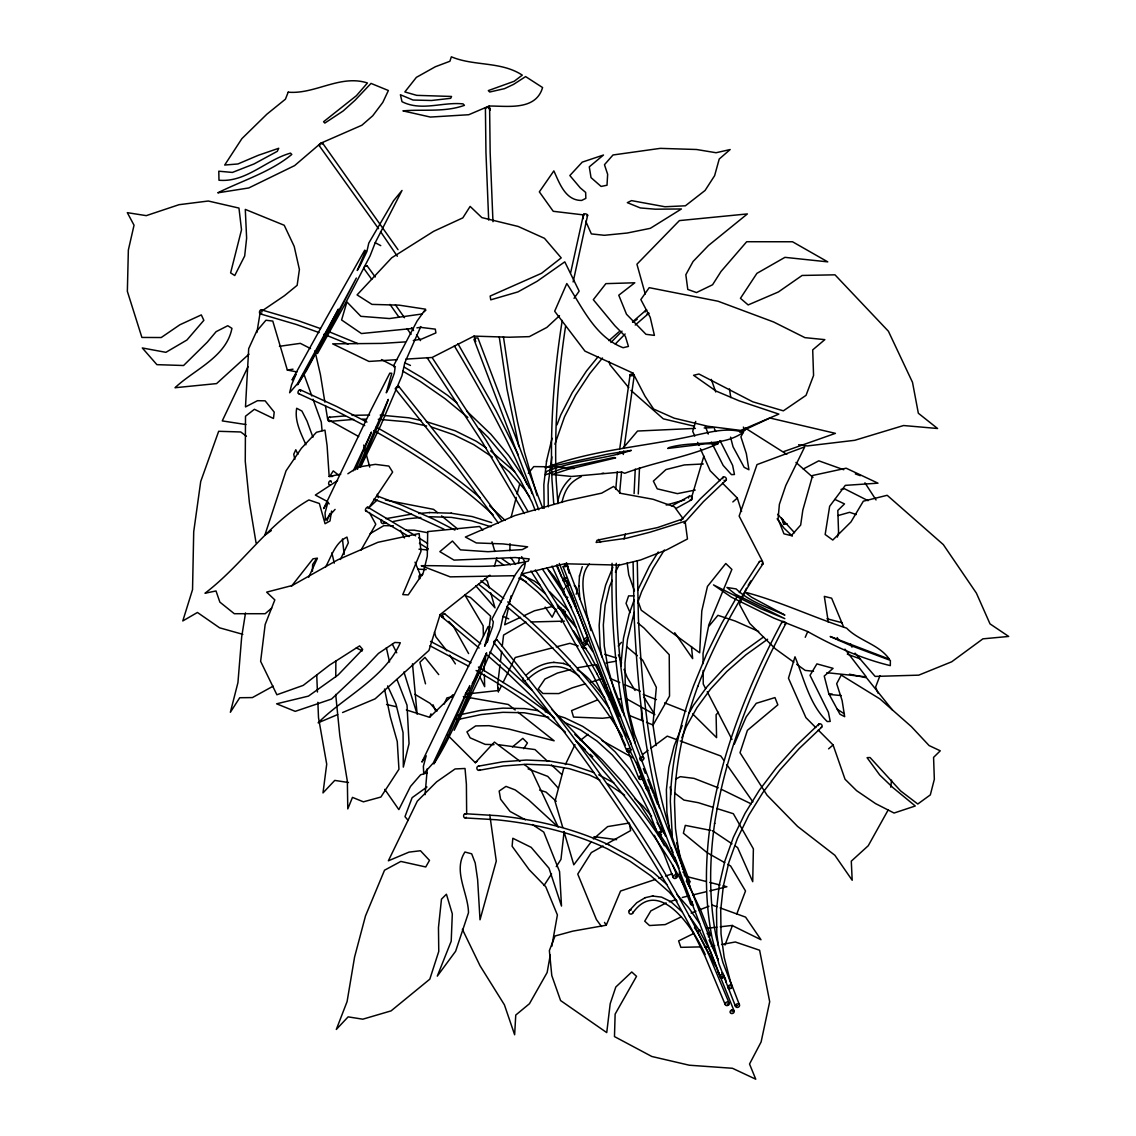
<?xml version="1.0" encoding="UTF-8"?>
<svg xmlns="http://www.w3.org/2000/svg" width="1136" height="1136" viewBox="0 0 1136 1136"><rect width="100%" height="100%" fill="white"/><g stroke="black" fill="none" stroke-linecap="round" stroke-linejoin="round"><path stroke-width="1.5" d="M335.773 676.8L335.858 660.925M612.063 563.286C611.083 612.588 614.193 662.103 623.195 710.639L624.402 716.063M616.28 563.3C615.286 612.474 618.396 661.834 627.37 710.241L635.138 742.987M509.851 550.747L510.036 543.661M312.428 571.309L312.627 564.507L316.561 558.756M538.791 509.78L473.953 339.408L475.7 338.045L477.887 337.917L542.738 508.289M720.11 976.917L563.144 566.807L564.89 565.444L567.077 565.316L717.909 959.593M567.077 565.316L566.296 566.239M634.087 493.649L635.251 469.069M638.276 493.961L639.525 467.634M579.871 599.197L578.877 585.949M579.474 576.137L582.285 566.708M578.835 586.488L579.502 575.611M640.874 777.677L641.016 775.831M425.049 794.689L427.292 768.674M615.74 489.375L617.345 471.724M619.617 493.109L621.534 471.994M719.173 885.583L716.518 909.751L716.816 933.962L718.449 946.032M723.376 885.768L720.721 909.808L721.019 933.877L724.2 957.435L730.377 981.305L739.479 1004.962A2.102 1.775 -21 0 1 736.952 1007.433A2.102 1.775 -21 0 1 736.029 1004.494A2.102 1.775 -21 0 1 739.479 1004.962M546.586 460.861L543.846 484.717L544.172 508.332M564.109 831.467L560.971 859.384L556.257 866.64M890.738 787.177L891.547 780.134M500.025 664.83L497.596 685.122L498.42 692.065M500.422 661.45L501.643 651.311M502.24 646.313L503.575 635.067L525.996 622.102M484.66 664.773L485.938 654.35M487.415 642.195L490.596 616.138L470.389 597.408L465.618 595.818M619.731 448.933L630.068 374.88M623.281 454.471L623.707 450.992M624.133 447.527L634.229 375.363M331.57 511.03L329.994 520.984L325.066 523.724L319.372 503.504L308.864 499.954C267.727 523.753 242.167 565.061 204.991 593.233L216.01 590.961L219.873 602.123L234.3 613.71L265.185 613.724L271.731 608.044M562.235 320.437C553.843 373.247 549.966 426.852 552.011 480.315L553.786 504.313M565.586 326.231C557.804 377.237 554.198 428.939 556.2 480.528L557.932 503.646M245.518 612.943L241.67 636.969L237.935 682.637L230.367 712.286L239.724 697.731L252.419 697.575L273.18 686.144M256.906 332.493L260.229 312.13M550.25 955.049L547.14 972.501L529.461 1003.713L515.758 1015.059L514.636 1034.754L504.412 1004.835L480.059 965.785L462.366 929.276M551.798 946.331L557.393 914.934L545.734 886.733L529.149 869.665L512.123 846.263L512.819 838.269L531.194 847.357L549.015 868.231L561.496 906.059L559.565 871.596L543.761 832.092L532.472 824.537M570.655 272.725L583.506 214.406M573.14 281.941L587.624 215.286M582.853 218.95L583.421 216.266M420.789 326.557L404.757 362.853L401.974 375.704L380.446 426.071L360.467 467.322M503.063 616.308L500.294 629.174L478.753 679.527L454.173 730.306L480.429 669.771L486.634 652.859C468.373 689.552 456.218 729.284 433.853 763.917L447.967 736.071L469.793 685.548L433.384 762.852L423.714 773.588L423.373 766.303L426.199 755.781L421.925 762.043L452.44 698.47L488.111 626.646L490.113 626.76L484.603 646.285L487.131 641.641L492.57 626.802L493.336 621.832L491.902 619.191L515.361 574.546L521.765 565.614L525.372 562.746L524.392 567.801L503.063 616.308L508.758 618.879M557.904 501.175C559.395 492.342 564.052 484.248 570.641 478.213M561.894 502.51C565.103 488.963 569.917 482.062 581.305 476.595M508.459 607.732L504.682 624.772L520.572 617.302M509.212 604.324L511.101 595.818M518.272 563.484L519.408 558.372M719.244 885.114L724.853 861.074L733.402 837.246L745.046 813.333L759.331 790.23L776.428 767.638L796.251 745.614L818.985 723.987M723.305 886.222L728.886 862.309L737.378 838.624L748.766 815.236L762.781 792.658L779.793 770.165L799.219 748.539L821.612 727.253M552.053 438.255L546.473 461.33M551.855 456.857L548.049 485.044L548.347 506.855M554.908 444.204L564.535 416.756L575.625 395.101L589.783 373.616L602.478 357.996M837.36 537.087L838.567 532.415L837.814 510.462L844.502 503.915L834.917 499.414M511.129 517.207L516.241 497.383M517.093 494.075L519.649 484.163M624.033 539.046L625.368 534.09M494.43 566.324L496.815 557.989M691.398 498.065L703.866 456.104M695.715 421.428L692.704 431.311L694.792 436.039M489.943 575.171L440.129 614.619L428.939 650.445L375.121 698.839L342.561 712.528M634.215 599.879L629.088 614.164L623.479 638.205L620.796 666.307M634.243 612.247L627.526 639.327L624.956 662.899L625.254 686.982L628.506 710.994L634.612 734.396L643.714 758.053M637.651 602.776L641.613 591.714L652.987 568.327L664.347 550.065M557.009 424.836L560.659 415.123L572.274 392.559L586.503 370.975L598.203 356.59M724.995 945.053L732.464 925.4M736.81 913.926L745.514 890.993L730.618 865.987L727.665 864.326M879.974 675.664L875.6 687.095L878.071 693.216M561.184 622.386L562.405 619.205M564.237 614.448L565.458 611.282M375.235 242.692L370.095 255.856L344.62 304.846L317.498 353.523L356.335 278.05L306.479 370.663L297.518 384.792L312.712 358.252L338.372 309.148L297.589 383.528L289.623 392.758L291.569 384.834L296.042 374.198L292.08 379.907L325.904 318.861L364.713 250.204L365.693 250.8L357.244 270.482L359.856 266.108L366.914 251.454L368.788 243.09L393.567 200.731L402.016 190.45L375.235 242.692L380.745 245.646M327.069 520.742L329.894 513.515M631.985 375.803L633.036 373.133L584.955 351.123L554.666 311.25L566.807 283.546C582.285 307.061 594.909 336.852 623.082 347.715L628.449 346.437L625.354 336.341L614.888 325.762L593.319 299.705L605.871 283.645L634.797 282.779L618.765 295.218L626.504 314.246L645.972 334.311L654.421 335.39L650.218 317.342L640.846 299.563L649.21 287.664L717.98 301.21L773.644 321.999L804.927 337.648L824.835 339.636L812.709 349.874L813.561 375.476L806.035 395.342L783.357 410.834L752.756 401.803L698.952 374.014L693.585 375.292L715.879 390.969L739.181 400.852L778.842 414.1L740.686 430.402L707.742 426.256L674.131 418.162L653.64 409.045L644.992 396.166L633.036 373.133M682.239 725.549L674.088 746.082L668.82 767.354L666.392 789.79L666.889 812.311L669.573 830.402M681.898 737.718L686.258 726.728L696.993 707.572L710.696 688.885L726.813 671.518L745.898 654.833L767.609 639.227M406.361 709.929L429.593 717.313L430.984 713.834M612.872 567.191L605.616 585.154L600.944 604.764L599.155 625.467L600.12 646.668L601.824 656.892M612.105 580.297L609.478 586.801L605.119 605.346L603.33 624.942L604.281 646.057L607.973 668.082L614.377 690.944L622.727 712.556M615.385 572.175L619.404 564.393M708.552 625.524L731.882 569.42L725.776 563.499L707.458 586.417L701.807 610.884L699.677 652.817L641.244 610.188L637.836 600.546M721.573 944.499L735.319 941.985L759.615 950.236L769.697 1001.725L761.106 1041.968L749.533 1064.02L755.752 1079.2L732.45 1068.28L689.268 1065.213L651.808 1056.48L614.477 1036.586L615.13 1014.107L636.529 976.335L631.758 971.976L615.811 987.014L610.202 1003.699L606.738 1032.596L560.588 1000.56L551.784 975.554L549.37 950.605L555.021 935.993L572.771 931.151L606.241 925.201L620.554 891.036L655.543 879.392M805.239 637.296L807.724 631.573L773.687 618.041L731.442 597.209L713.479 584.898L761.049 608.811L784.82 618.637L735.475 594.256L726.926 587.468L736.142 588.931C749.306 601.739 768.405 607.59 784.891 615.087L751.62 597.266L744.989 592.183C779.85 601.342 812.496 617.075 846.632 628.137C858.844 640.86 878.994 644.254 889.303 659.136L830.175 636.501L850.324 645.362L890.368 660.385L890.326 665.625C861.159 658.596 833.781 646.214 807.724 631.573M746.409 588.306L739.437 604.309L749.774 623.465L775.377 648.841L793.823 662.189M734.381 744.066L746.224 716.844L756.264 703.312L774.965 697.589L777.848 704.845L747.417 730.334L740.019 752.714L767.041 795.172L797.557 826.397L834.875 855.28L852.185 880.258L851.29 861.159L868.245 845.738L888.082 810.11M360.112 467.095L382.108 416.316L388.313 399.403L357.428 469.324M353.296 470.815L371.472 432.078L355.412 469.807M444.133 704.135L446.959 697.873L451.915 696.865M308.736 577.23L317.427 558.145L312.996 558.841L291.441 586.275M247.975 366.758L222.258 420.902L245.93 424.552M556.001 609.265L552.167 617.189L545.152 607.093M563.91 767.652L555.021 801.278L562.718 827.306M565.373 764.585L574.972 744.648M637.637 590.351L649.281 566.424L658.213 551.997M465.121 694.195L499.201 690.432L501.487 685.732M503.021 682.594L515.233 657.503L552.834 647.747M781.966 622.003C748.354 684.752 721.459 751.933 710.525 822.578L710.469 822.989C705.073 861.131 704.59 900.138 712.13 938.024L718.903 963.825L735.489 1006.297M785.8 623.678C752.302 686.215 725.506 753.154 714.601 823.557L714.658 823.146C709.29 861.102 708.807 899.925 716.319 937.64L722.865 962.405L731.982 986.105M325.549 567.034C331.499 556.413 335.12 542.681 346.963 537.087L348.34 542.795L340.431 559.466M647.69 790.301L648.642 788.569M689.169 712.982L693.4 705.399L707.16 686.598L723.973 668.422L743.143 651.652L763.534 636.984M737.605 595.591L721.587 623.65L706.436 654.45L693.741 685.292C680.152 722.581 671.234 761.731 670.339 801.519L672.299 836.011M360.879 550.335L375.803 524.264L369.314 512.464M748.212 585.338L750.91 580.879M329.98 476.041L333.246 470.9L338.414 474.962M523.71 748.723L527.431 742.972L522.816 738.357L512.478 746.906M544.03 885.498L551.556 873.896M739.295 592.651L759.459 561.567M763.037 563.797C736.866 602.236 714.161 643.161 697.66 686.698L697.788 686.329C684.27 723.433 675.409 762.412 674.5 802.002L675.48 828.499L679.172 854.442L682.594 867.705M465.604 693.386L469.409 687.663M472.278 683.375L479.889 671.93M659.831 833.554L660.967 831.893M574.049 298.342L579.161 291.171L564.791 261.848L537.129 281.274L517.902 291.924L490.752 299.833L490.156 296.07L541.531 273.307L561.212 257.886L544.471 238.319L518.144 226.447L481.834 217.587L470.134 206.411L462.835 217.871L433.682 231.304L391.75 257.758L357.073 294.906L371.969 304.391L399.176 305.158L425.588 309.191L417.054 321.09L393.581 365.721L395.016 368.362L394.263 373.346L388.81 388.185L386.283 392.815L391.806 373.29L389.79 373.176L371.429 409.159L323.618 508.587L327.892 502.325L325.066 512.847L325.407 520.132L335.077 509.397M589.385 564.01C578.536 575.767 584.089 595.875 586.744 613.852L590.961 630.608M591.359 841.634L573.794 864.794L564.166 832.205M528.339 473.357L533.764 466.598L558.358 466.882L573.865 468.557M617.586 454.67L619.802 452.043M623.124 448.109L637.537 431.041L695.402 428.386M618.197 646.043L621.506 642.337M680.663 520.728L700.472 498.704L723.22 477.077M684.028 523.256L703.44 501.643L725.847 480.358M447.215 734.708L475.331 762.71L494.444 742.092L519.947 761.262M629.259 910.717L636.742 902.737L645.191 897.667M632.553 913.344C657.46 877.12 691.696 924.392 705.2 954.481M610.927 342.49L622.031 331.144M615.314 344.009L625.141 333.97M718.477 712.3L716.092 714.714L716.589 737.647L692.633 713.891M429.593 717.313L452.966 694.721M377.294 499.854L368.632 508.005L392.63 472.065L388.881 466.087L375.363 464.354L358.067 467.081L347.857 473.769M559.508 315.694L546.828 327.438L529.333 336.639L509.212 337.222L474.01 336.114L432.092 357.485L405.779 359.132M248.954 354.176L216.578 383.599L175.015 387.731C194.327 369.456 226.362 357.144 231.929 328.361L227.768 325.72L216.11 331.669L207.292 342.163L183.578 365.508L156.896 364.656L142.298 347.957L165.899 352.33L186.943 340.005L203.855 320.324L201.313 314.913L179.9 324.754L161.213 337.534L141.901 337.449L127.36 291.37L128.354 250.048L134.034 225.212L127.317 212.659L146.26 215.641L179.019 204.693L208.286 201.015L238.958 208.073L241.514 229.813L230.608 272.881L234.754 275.537L244.68 255.983L246.626 238.205L245.291 209.407L284.227 225.269L294.196 246.384L299.407 269.516L297.149 285.321L284.497 295.672L261.649 311.165M608.91 340.672L618.921 331.826M593.39 838.964L607.632 826.596L629.301 823.018L630.622 830.601L605.985 844.375M632.468 321.914L645.944 310.27M635.223 325.052L648.67 313.422M732.834 501.942L737.321 498.065L722.482 483.141M828.598 748.851L833.086 744.975L818.247 730.05M526.394 674.926C533.934 667.883 543.647 662.757 554.127 662.416M527.331 679.569C544.556 663.396 561.809 662.288 579.403 676.374M423.458 312.159L425.858 310.242M580.198 740.516L588.036 734.325M475.331 762.71L476.907 761.475M642.635 754.432L648.116 750.371M650.843 748.326L667.258 736.128L676.985 739.735M426.98 786.978L412.112 797.685L404.97 816.642L408.193 820.448M271.319 530.611L264.83 535.198L286.059 470.801L301.409 448.28L316.461 432.291L324.953 430.132L327.083 445.61L329.17 476.481L332.592 476.453M632.993 322.17L637.211 319.273M728.275 987.993L730.022 986.815M337.605 480.5L315.354 495.069L327.324 501.473L329.227 503.972M370.151 533.622L383.84 525.656L393.34 525.769M603.06 846.022L591.331 852.582L577.755 874.081L596.428 919.564L601.484 926.507M671.958 505.875L689.296 496.262M675.991 508.445L691.526 499.84M675.579 779.14L680.251 776.669L694.025 778.373L718.25 787.802M803.251 469.012L818.8 460.818L843.707 469.736M694.096 933.281L678.618 940.92L680.847 947.339L701.111 946.884M697.206 931.761L700.301 930.228M692.662 903.39L690.731 904.299L681.6 880.556L679.314 871.795M523.668 615.854L534.474 610.77L552.991 606.368M712.726 444.744L720.678 441.024M739.749 432.12L769.967 418.02L835.429 433.356L783.613 451.631M489.147 106.031L468.77 114.722L430.416 117.065L402.911 110.874C423.288 109.099 444.886 112.464 464.454 105.321L463.062 103.901C442.614 101.7 421.442 111.584 402.002 101.686L400.412 94.757L413.035 100.039L431.51 100.493L450.708 98.321L451.546 96.461L416.727 95.353L404.842 91.945L416.372 77.362L435.358 66.74L449.913 61.259L451.347 56.8C473.968 66.357 500.905 61.117 522.29 75.132L514.21 81.267L488.31 90.596L489.701 92.016L504.512 88.651L513.628 84.348L525.613 76.595L542.582 87.543C535.837 110.902 507.636 105.904 489.147 106.031L489.999 110.306M337.676 714.572L318.137 722.794C344.123 696.837 385.019 677.837 400.298 642.749L394.831 642.451L378.501 653.385L365.65 666.917L331.542 699.052L295.232 711.349L276.616 703.809L308.452 696.112L338.088 674.983L362.668 649.409L359.615 645.887L329.653 665.014L303.213 685.391L276.886 694.763L260.627 661.337L265.157 624.516L274.827 599.893L266.633 592.14L292.222 585.509L337.733 559.849L377.89 542.312L419.156 533.522L420.973 551.386L402.769 594.597L408.236 594.895L423.259 572.856L427.292 556.271L427.704 531.591L479.534 526.493L482.8 530.228M597.181 700.06L571.578 710.596L573.538 717.086L602.563 718.264L611.31 717.256M681.415 916.766L665.213 924.59L649.494 925.528L644.737 921.168L650.843 910.887L666.136 902.921M691.128 913.06L695.985 911.2M699.222 909.964L708.921 906.258M422.819 574.404L420.49 575.285L415.023 562.178M669.374 901.842L675.835 899.655M658.88 878.27L662.217 877.162M665.54 876.055L672.214 873.84M585.509 683.787L572.203 687.862L558.798 693.571L542.88 693.5L538.265 688.885L544.911 679.087L557.421 673.052L570.684 669.544M590.493 682.267L602.137 678.703M838.183 515.531L849.614 512.308L856.303 514.537M427.079 772.963L420.618 774.78L410.494 786.453L398.85 809.613L384.777 789.35M666.221 505.037L684.681 499.925M556.257 646.867L569.931 643.317L578.196 645.93M682.296 897.468L689.154 895.821M692.591 894.998L706.322 891.703M709.744 890.88L726.898 886.762L723.49 885.895M521.197 574.106L564.791 563.768L619.532 565.117L640.633 559.963L666.676 549.838L687.465 538.975L685.107 521.239L649.735 532.287L626.319 538.265L596.144 542.468L597.082 540.225L657.346 527.629L683.148 518.811L674.472 506.855L653.129 499.286L620.668 493.336L613.582 486.449L601.682 493.138L567.276 500.593L514.892 515.559L465.391 537.03L476.325 542.951L503.049 543.917L527.629 546.814L522.29 549.597L487.94 551.713L460.449 549.852L452.44 541.034L439.845 551.656L454.031 560.119L515.077 557.535L529.191 558.884L528.254 561.127C493.251 569.59 456.842 565.203 421.243 565.714L450.183 576.861L514.48 575.711M652.433 896.034L661.578 897.128L670.41 901.43M644.666 897.795L652.973 895.921M457.098 715.382L480.429 710.412L502.865 708.14L524.804 708.608L538.365 710.724M457.751 719.542L481.025 714.572L502.879 712.315L524.207 712.769L548.745 717.256M695.218 490.042L677.397 493.635L657.247 488.849L653.37 481.11L665.966 469.566L684.412 464.922L703.283 463.971M385.899 518.669L411.573 514.125M383.088 523.511L386.481 522.844M393.269 521.481L406.83 518.783L420.845 517.519M841.009 489.417L844.46 488.721L868.074 500.692M329.17 476.481L340.743 474.181M711.264 946.387L714.7 945.748M478.412 766.175L502.893 761.773L526.38 760.041L548.787 760.992M478.909 770.35L503.319 765.962L526.706 764.244L549 765.181L569.633 768.76L589.485 775.022L599.822 780.034M413.305 340.488L421.669 339.053L435.897 332.905L435.315 329.142L420.363 327.338L416.898 327.85M577.315 667.798L595.875 664.631M605.999 662.913L616.11 661.18M256.069 542.937L249.423 502.779L245.262 461.315L245.504 416.23L254.407 409.287L273.478 418.488L274.216 412.127L265.128 400.823L257.474 400.696L245.49 406.929L248.685 348.653L256.679 331.158L265.938 320.224L272.782 321.09L287.337 370.066L293.017 369.186M413.447 328.361L361.433 333.544L341.595 319.969L346.92 301.949L360.85 316.319L389.449 318.549L422.152 313.976M279.413 346.31L300.33 343.356L310.526 348.567M706.777 928.325L716.887 927.175M720.267 926.791L732.067 925.457L760.992 939.728L745.585 917.121L720.11 907.905M639.653 758.933L641.755 758.706M735.418 1005.829L737.52 1005.601M418.616 513.5L429.664 512.563M787.22 523.895L783.726 524.207L781.611 518.158M329.468 417.224L345.074 415.918M352.018 415.35L369.598 415.009M329.468 421.413L353.694 419.411M404.956 341.922L381.923 343.413L332.635 343.853L368.959 361.433L397.018 359.686M584.628 643.601L586.73 643.473M675.054 876.708L677.141 876.58M609.166 699.492L612.588 699.322M617.728 699.08L621.151 698.91M704.164 427.988L712.939 427.59M562.803 579.601L564.904 579.516M531.052 621.974L564.507 621.136M704.49 946.813L707.856 946.728M405.85 530.185L414.171 530.171L427.534 532.699M633.916 595.889L628.606 595.889L626.05 603.372L630.054 612.631M380.205 415.08L408.903 417.821L421.215 420.519M362.427 419.156L365.948 419.184M378.26 419.283L408.122 421.925L426.639 425.986M828.769 694.011L832.29 694.082M451.006 513.202L472.207 516.568L491.718 522.631M429.593 516.738L451.333 517.377L471.44 520.714L490.851 526.735M429.181 512.549L451.503 513.216M494.004 744.648L485.186 744.378L470.148 737.832L466.939 731.868L475.657 725.918L489.005 725.677L509.127 729.127L554.155 740.814L517.988 712.173M563.882 567.034L563.144 566.807M418.971 549.185L427.633 549.938M417.821 569.122L426.185 569.619M465.164 813.731L497.596 815.676C535.894 819.581 573.865 828.456 608.811 844.872M465.192 817.934L496.744 819.78C534.857 823.671 572.643 832.503 607.419 848.833L629.884 861.145L650.658 875.657L669.246 892.129L677.07 900.976M829.308 694.437L841.293 695.573M563.442 663.438L570.144 665.994M813.518 671.277L805.183 670.396L796.663 664.248M826.866 672.682L866.243 676.843L844.943 649.139M553.587 662.359L563.981 663.495M583.705 214.931L553.232 211.296L539.344 191.87L553.857 170.883C559.466 183.052 565.345 200.646 581.675 200.433L585.835 198.388L585.651 192.424L580.212 187.823L569.846 175.54L582.271 162.121L603.5 155.021L589.286 166.836L591.018 177.614L601.086 186.432L607.007 185.239L607.646 174.305L604.466 164.706L613 154.979L660.272 148.362L696.524 149.498L716.078 152.735L730.164 149.54L719.23 159.026L714.615 175.682L705.073 190.465L685.391 205.801L664.972 206.752L631.502 200.618L627.342 202.662L640.349 207.945L655.287 209.194L681.43 208.967L650.332 228.322L627.214 233.022L604.395 235.294L591.359 233.917L585.707 221.165M594 836.65L616.592 839.646M798.622 444.772L807.369 445.937L854.755 440.299L903.574 425.531L937.569 428.499L918.342 413.248L912.506 382.335L888.409 331.243L834.988 274.827L802.115 275.452L778.387 291.966L748.155 304.931L740.445 298.314L756.903 273.364L784.948 257.347L827.761 261.862L792.53 241.769L746.693 241.727L721.019 271.476L712.57 284.767L696.496 292.563L687.791 289.439L685.832 274.727L693.074 261.493L708.438 245.532L747.389 213.923L679.399 220.597L636.927 264.205L645.248 294.025M499.3 744.804L534.999 749.575L547.68 761.39M348.468 782.519L334.751 780.404L322.993 792.914L326.714 764.173L318.506 717.668L317.867 702.289M549.27 761.021L570.499 764.642L594.029 772.594M463.332 696.553L508.246 704.462L515.204 709.972M287.337 370.066L297.078 371.955M385.416 500.025L433.554 509.354L437.573 512.62M710.781 830.402L685.306 825.375L683.389 833.199L707.018 852.611L724.725 862.65M849.487 674.202L866.512 677.78L892.427 710M426.284 421.626L455.209 430.814L476.14 441.18L486.265 447.939M439.774 615.414L442.784 616.081M386.538 704.49L396.407 706.762M694.451 426.256L663.296 418.829L630.963 390.401M675.593 873.726L679.016 874.592M687.564 876.765L706.379 881.55M709.801 882.416L720.068 885.029M826.965 618.737L842.245 622.769M242.834 634.342L219.575 627.81L197.437 612.474L182.797 620.938L192.538 589.627L193.716 531.747L200.717 481.479L218.666 431.297L240.761 431.978L246.427 436.21M261.493 309.858L297.66 320.494L320.522 328.602M260.187 313.848L296.283 324.47L319.046 332.55M545.152 711.789L549.952 713.266M556.825 715.382L564.819 717.838L582.782 726.429L599.836 737.96L615.116 751.819L629.273 768.618L641.627 787.532L652.447 808.875L661.237 831.382M539.628 790.088L546.018 792.09L556.242 801.306M713.309 807.412L698.285 802.683L683.929 800.071L674.642 793.042M716.646 808.463L733.345 813.717L753.381 848.862L752.728 881.692L737.591 847.57L734.807 845.695M581.504 646.966L586.474 648.542M604.664 654.279L616.252 657.943M557.776 608.016L564.138 610.202M708.14 935.013L710 935.652M431.694 427.108L453.733 434.747L473.712 444.602L492.399 457.084M327.054 330.917L357.741 343.541M323.916 334.268L348.085 344.038M855.323 473.897L860.307 475.672M712.158 905.023L716.93 906.755M847.286 654.123L860.449 658.979M680.237 740.942L720.778 755.994L723.788 760.296M376.825 495.864L401.406 505.009L433.767 519.209L454.883 530.072M373.673 499.187L399.801 508.9L444.048 529.22M528.084 768.902L547.765 776.399L558.131 787.986M643.26 694.408L656.423 699.606M664.645 702.857L686.045 711.292M628.804 715.254L643.303 721.076M646.526 722.368L652.973 724.953L656.097 745.599M610.288 678.519L619.773 682.551M624.516 684.568L640.321 691.27M758.706 631.474L735.12 621.009L717.924 615.314L708.481 626.731L703.042 653.456L703.099 663.651M602.108 740.587L632.752 757.769M404.757 362.853L410.451 365.423M300.089 389.705L336.71 406.518L366.956 422.081M298.555 393.61L334.85 410.266L364.713 425.617M564.549 722.368L580.51 729.923L597.067 741.112L612.261 754.915L626.021 771.245L638.006 789.69L648.599 810.493L655.969 829.379M598.686 774.823L613.852 782.917M356.306 647.932L362.384 650.871M521.779 574.93L534.204 580.965L539.799 584.87M518.84 578.153L526.28 581.76M721.388 789.335L751.194 803.876M381.455 359.572L395.385 366.786M430.544 641.4L471 662.757M429.99 645.802L468.714 666.264M609.223 845.07L632.212 857.637L653.101 872.221L666.804 884.362M358.706 436.551L327.665 419.354L325.436 405.58M626.291 698.668L654.833 714.643L643.956 697.121M376.144 427.079C412.879 447.541 448.351 470.602 480.343 497.98M373.858 430.601C416.543 454.4 457.609 481.735 493.407 515.148M478.412 667.031L525.144 696.112L550.42 714.544M476.098 670.524C507.551 688.416 537.726 708.75 565.401 732.109M367.808 507.224L415.648 535.837M365.735 510.873L409.045 536.618M404.473 367.283L422.365 377.834L447.74 395.456L457.169 403.223M402.669 371.074L420.135 381.355L445.056 398.693L467.833 417.452M414.952 694.323L430.09 703.354L437.019 711.051M418.602 537.726L427.505 543.406M419.397 543.221L428.272 548.873M837.303 709.276L844.417 713.862M490.61 450.836L514.622 471.639M712.485 830.743L732.01 843.821M607.533 783.726L624.644 795.2M525.414 819.809L510.092 811.473L500.593 799.219L499.158 791.082L505.974 786.382L515.204 789.918L528.623 799.9L558.145 827.008L531.279 769.768L524.193 764.457M577.23 669.729C588.718 676.602 596.883 687.55 604.792 698.086M502.041 558.798L510.518 564.805M496.531 560.02L503.575 565.004M628.804 750.314L630.295 751.45M727.111 1003.784L728.616 1004.92M480.812 580.695L503.788 598.573M478.483 584.174L501.388 602.009M637.722 622.897L643.984 628.009L669.232 654.719L669.53 696.07L652.845 725.45L656.352 687.365L642.649 660.158L640.008 657.929M441.577 515.886L457.609 528.964M466.598 410.976L490.937 434.279L508.857 455.678L523.767 477.702L529.419 488.395M574.816 734.438L601.966 759.615L622.727 782.335L640.491 805.197L655.486 828.442L664.404 845.709M670.865 901.714L681.955 911.668M444.687 613.809L480.67 643.8M441.89 616.919L479.122 648.031M521.651 573.197L545.337 593.759M520.203 577.471L537.683 592.069L556.754 611.054M626.788 646.796L637.367 655.713M507.735 601.895L527.743 618.779C557.861 645.986 586.29 675.38 609.464 708.807M506.642 606.439L525.002 621.917M500.209 463.928L509.311 471.909L524.051 488.693L529.688 496.986M786.794 454.343L745.472 428.173L740.899 436.806L746.352 453.633L748.908 469.75L744.165 467.322L733.018 446.746L730.547 437.147M795.967 462.423L812.993 477.418M489.9 651.936L532.088 690.305M485.697 653.825L506.755 672.342L554.666 718.335M635.01 798.906L642.862 805.949L651.595 816.159M586.318 639.639L587.695 640.874M551.485 764.94L561.624 774.397M524.733 621.676C562.107 655.373 596.84 692.818 622.258 736.497M489.73 505.889L505.137 520.444M549.597 591.686L568.568 610.856M557.421 604.806L561.283 608.456M576.151 740.999L585.097 749.462M590.209 754.29L592.765 756.704M792.346 536.121L783.968 528.098L777.138 518.754M484.859 578.82L487.372 581.22L489.275 587.88M479.193 428.627L488.04 437.332L505.591 458.277L520.132 479.832L532.017 502.197L535.269 510.504M557.322 605.673L576.378 627.839M440.129 614.619L444.077 618.552M551.684 709.404C597.806 755.085 640.406 804.785 674.514 860.151L674.727 860.52M720.011 480.656L710.128 470.702L700.372 448.649M815.776 727.565L805.893 717.611L788.469 678.22L794.987 656.807C804.189 678.874 809.357 704.363 827.235 721.545L830.231 721.417L828.385 712.258L810.025 675.324L816.898 663.893L833.1 668.337L824.239 676.062L828.783 693.642L839.93 714.217L844.673 716.66L842.117 700.543L836.678 683.716L841.236 675.082L879.946 698.938L911.384 726.628L929.092 745.557L940.267 750.811L933.579 757.371L934.332 779.31L930.327 794.888L917.774 804.018L900.521 790.841L870.062 757.527L867.066 757.655L879.733 774.993L892.896 787.603L915.275 805.992L894.06 813.035L875.544 803.592L856.615 790.684L845.028 779.239L833.086 744.975M576.08 740.573C611.523 778.117 643.998 818.63 671.12 862.622L684.568 886.449M777.649 514.296L794.533 532.756M448.834 621.392L453.378 626.362L468.6 653.569M676.815 894.373L688.544 907.565L699.62 923.497M475.686 585.693L495.012 607.874L490.709 592.878M855.067 653.143L875.132 676.417L918.74 675.153L951.684 661.791L982.91 638.844L1008.683 636.444L990.01 623.877L976.392 593.12L943.306 544.584L887.188 495.296L863.332 501.189L850.978 521.921L832.787 540.04L825.162 534.502L829.649 506.301L845.298 485.37L877.986 483.169L846.15 468.202L812.609 475.487L802.825 510.092L800.667 525.073L791.267 535.624L783.954 533.835L778.075 519.067L779.381 504.327L785.785 485.498L804.714 446.874L757.002 464.596L739.138 516.099L762.611 561.567M548.816 570.244L554.155 576.548L564.336 592.14M573.339 630.736L590.109 655.074L602.179 677.936L611.424 701.565M628.748 387.688L609.933 364.713L608.924 361.447M560.928 608.101L573.936 624.133M398.693 386.325L453.463 455.11L501.658 520.473M395.413 388.981L450.126 457.68L498.264 522.943M497 639.781C570.613 729.894 640.605 823.884 695.147 926.948L695.346 927.331M493.734 642.436C567.247 732.422 637.14 826.284 691.625 929.22L704.874 955.916L725.151 1004.451M438.737 674.614L424.935 657.403L419.88 662.288L425.503 683.844M546.941 568.057L565.075 595.335L571.564 607.888M542.383 569.022L561.468 597.522L573.396 620.512L582.64 644.155M657.048 822.549L665.085 834.648M322.482 142.98L398.012 249.679M319.046 145.408L378.544 228.691M367.141 265.852L375.235 276.985M363.705 268.281L371.784 279.399M395.442 304.874L404.487 317.711M411.53 327.708L413.532 330.562M416.557 334.836L420.561 340.615M389.975 304.405L399.006 317.228M407.043 328.631L411.062 334.339M726.799 764.599L752.884 801.874M510.675 557.449L515.503 564.407M689.24 915.928L699.251 930.341M694.451 927.686L696.425 930.526M674.727 632.724L692.662 658.653L691.469 646.583M380.532 231.602L397.316 256.253M432.504 358.138L486.165 440.413L527.97 511.456M427.008 357.528L482.587 442.6L524.321 513.557M586.332 641.939L592.864 651.638M743.342 427.093L745.23 429.905M659.476 833.781L666.221 843.977L674.77 860.719M535.326 569.945L564.549 616.11L597.025 673.861M521.58 556.668L525.315 562.377M530.938 570.939L561.056 618.453L593.12 675.38L606.553 702.446L626.845 750.995M446.86 650.814L435.897 636.898L434.463 632.07M449.714 655.174L455.408 663.893M864.936 482.814L876.041 499.939M604.508 922.404L606.241 925.201M621.023 726.515L628.677 738.94M457.936 343.697L496.049 410.65L518.371 455.082M454.329 345.855C481.025 390.543 506.315 436.238 526.934 484.078M635.052 690.475L627.143 677.326L624.047 669.317M598.743 539.373L600.561 542.412M464.652 594.597L483.127 625.737L483.396 636.174M837.175 637.537L838.936 640.576M697.419 931.96L715.566 965.955M674.514 860.151L677.255 865.007M686.314 881.053L688.842 885.526M709.105 940.012L718.264 959.764M699.009 929.93L710.653 951.854L719.883 975.455A2.102 1.775 -21.4 0 0 720.906 976.42M612.446 718.79L614.036 721.843M615.627 724.882L625.467 745.33M400.468 530.384L404.444 537.981M705.626 688.657L703.241 684.042L703.156 670.453M707.231 691.725L731.982 739.437M654.308 835.315L663.822 853.619L673.066 877.276M392.346 644.169L396.734 652.802M630.082 751.038L636.856 764.457L646.1 788.114M708.424 953.686L729.142 1003.116A2.102 1.775 -21.3 0 1 726.614 1005.587A2.102 1.775 -21.3 0 1 725.691 1002.648A2.102 1.775 -21.3 0 1 729.142 1003.116M596.84 673.492L610.302 700.614L630.835 749.646A2.102 1.775 -21.3 0 1 628.307 752.131A2.102 1.775 -21.3 0 1 627.384 749.192A2.102 1.775 -21.3 0 1 630.835 749.646M695.147 926.948L708.623 954.07M480.074 677.212L484.66 686.669L484.362 674.486M689.055 885.91L700.884 910.532L710.142 934.261A2.102 1.775 -21.3 0 1 708.268 936.802M556.484 565.629L578.295 613.355M552.039 566.069L575.256 616.891L584.486 640.605M714.26 428.414L715.723 431.481M720.082 440.683L732.621 465.348L734.452 474.507L731.47 474.635L723.163 465.419L711.335 442.089M297.902 454.329L295.8 449.757L293.755 454.23L294.82 459.398M387.617 685.917L395.995 704.206L403.053 732.564L403.323 767.112L409.045 743.626L407.015 705.2L396.975 679.484M626.916 748.553L638.986 778.614M497.88 687.45L499.201 690.432M697.589 442.344L698.981 445.497M717.895 971.252L719.301 974.489M720.721 977.727L734.14 1011.068A2.102 1.775 -21.3 0 1 731.612 1013.539A2.102 1.775 -21.3 0 1 730.675 1010.6A2.102 1.775 -21.3 0 1 734.14 1011.068M432.986 704.732L435.642 711.022M843.594 626.944L831.637 598.189L824.324 596.386L828.343 622.272M850.708 644.055L852 647.179M643.388 768.632L645.276 773.318M647.804 779.594L653.214 793.212M643.871 781.071L665.568 836.224M653.853 794.831L657.687 804.572M685.164 874.393L690.092 887.017M596.613 665.043L605.218 687.067M672.768 865.05L677.099 876.112A2.102 1.775 -21.4 0 1 674.443 878.483A2.102 1.775 -21.4 0 1 673.705 875.487A2.102 1.775 -21.4 0 1 677.099 876.112M305.925 444.772C300.983 433.313 294.38 421.115 296.681 408.264L301.935 411.062L307.047 421.129L312.94 437.232M578.991 614.945L587.61 637.083M618.467 654.918L621.562 662.913M722.042 976.151L722.695 977.826M575.654 605.602L571.365 593.801M570.442 592.126L572.019 597.437M623.55 730.519L559.31 563.456M601.143 674.699L609.691 696.751M687.862 883.978A2.102 1.775 -21.1 0 0 689.737 881.437L680.634 857.779L676.616 842.798M684.312 870.233C651.78 790.386 642.763 703.397 638.389 618.012L637.268 560.943M671.106 847.612L672.938 852.369M674.77 857.126L679.044 868.202M619.532 715.907L610.259 691.781M649.267 790.258A2.102 1.775 -21.1 0 1 646.668 789.335L636.529 762.299M571.848 596.996L575.682 606.936M576.889 610.103L578.11 613.27M556.924 564.691L561.624 576.903M705.215 426L708.225 434.051M303.568 373.219L311.832 395.981M313.011 399.233L321.275 422.01L322.07 430.686M711.292 379.381L715.737 391.977M634.442 590.905L628.762 574.844L627.186 562.902M566.907 580.34L568.582 585.381M537.044 495.509L524.477 452.171L517.405 421.286L511.072 388.242L503.433 336.696M530.413 488.693L532.017 493.62M737.321 498.065L741.595 511.456M474.01 336.114L475.757 341.609M403.933 671.958L417.125 714.161L412.482 663.793M630.182 741.07L631.162 744.336M492.002 541.815L494.884 551.514M569.377 573.311L567.077 563.484M567.162 580.752L568.568 585.622M363.69 445.056L369.768 467.123M377.266 494.288L378.203 497.696M566.367 562.689L569.008 572.672M725.038 977.429L726.373 982.569M683.446 871.014L684.724 875.984M659.42 807.923C643.459 746.068 637.296 682.154 634.229 618.495L633.093 562.462M782.903 519.493L784.053 524.477M314.899 350.811L320.409 374.568L324.868 402.13M518.896 446.562L506.968 388.981L499.258 336.98M331.882 552.792L334.24 563.144M386.354 647.733L389.549 661.99M384.522 689.055L390.216 716.617L397.259 741.496L398.949 769.257L380.872 797.046L363.406 801.831L352.472 797.387L347.786 808.917L347.36 781.284L339.834 735.887L335.688 694.437M670.126 786.992L670.666 790.017M564.791 563.768L565.316 566.765M729.44 388.839L730.803 397.6M489.829 815.165L496.276 861.074L480.017 919.791L477.631 879.662L475.217 863.005L471.681 853.818L464.936 852.014C452.682 870.858 468.146 892.726 468.501 912.705L455.635 951.23L437.289 976.136L451.205 941.204L452.313 913.884L446.42 894.217L441.478 899.144L438.468 927.601L438.766 951.4L429.806 979.175L391.068 1010.884L362.782 1019.191L348.127 1016.862L336.313 1029.457L347.091 1001.569L354.574 957.08L365.494 915.928L384.522 870.219L400.823 861.429L425.744 866.967L429.493 860.378L420.476 850.736L409.003 852.128L388.37 860.804L417.31 801.164L436.593 781.866L455.082 768.958L465.022 768.476L466.399 784.223L466.655 813.475M342.433 538.961L344.165 554.482M492.967 221.69L490.156 152.451L489.616 108.204M488.679 220.072L485.952 152.48L485.413 108.19M316.731 674.926L317.441 692.023M641.4 707.7L641.712 719.94M484.135 665.781L484.277 671.007M670.595 789.648L670.709 794.817M732.138 1009.918L732.166 1011.764M574.276 585.693A7.256 6.134 -21.2 0 1 576.137 594.199M567.886 597.394A7.256 6.134 -21.2 0 1 564.365 588.32M565.614 586.971A7.256 6.134 -21.2 0 1 568.937 585.239M683.375 872.093A2.102 1.775 -21.2 0 1 683.815 872.32M610.699 697.717A2.102 1.775 -21.2 0 1 609.634 695.828M648.159 789.165A2.102 1.775 -21.3 0 1 646.242 786.708M366.687 510.675A2.102 1.008 -59.7 0 1 365.423 509.879A2.102 1.008 -59.7 0 1 367.113 507.281A2.102 1.008 -59.7 0 1 368.078 508.53M613.099 702.46A2.102 1.775 -21.4 0 1 612.474 699.066M329.951 484.816A2.102 1.264 -72.6 0 1 328.744 482.601A2.102 1.264 -72.6 0 1 330.959 481.068M331.172 481.38A2.102 1.264 -72.6 0 1 331.343 482.289M646.668 789.335A2.102 1.775 -21.1 0 1 648.017 786.921M650.374 787.447A2.102 1.775 -21.1 0 1 650.616 787.844M631.162 375.775A2.102 0.88 8.7 0 1 630.523 374.369A2.102 0.88 8.7 0 1 633.703 374.724A2.102 0.88 8.7 0 1 633.235 376.016M607.277 688.118A2.102 1.775 -21.3 0 1 606.553 684.653M419.922 578.664A2.102 1.874 73.7 0 1 419.354 575.554A2.102 1.874 73.7 0 1 422.194 575.526M330.675 420.86A2.102 1.704 85.2 0 1 328.361 420.874A2.102 1.704 85.2 0 1 328.077 418.048A2.102 1.704 85.2 0 1 330.32 417.537M818.502 725.606A2.102 1.605 46.5 0 1 819.823 723.731A2.102 1.605 46.5 0 1 822.095 725.634A2.102 1.605 46.5 0 1 820.774 727.494M632.965 911.825A2.102 2.059 43 0 1 630.977 914.111A2.102 2.059 43 0 1 628.833 911.881A2.102 2.059 43 0 1 631.19 909.979M682.409 868.983A2.102 1.775 -21.1 0 1 683.219 872.32M299.208 393.482A2.102 1.122 -65.3 0 1 298.001 392.247A2.102 1.122 -65.3 0 1 299.663 389.733A2.102 1.122 -65.3 0 1 300.586 391.409M494.543 642.451A2.102 0.738 -39 0 1 493.819 641.755A2.102 0.738 -39 0 1 495.921 639.88A2.102 0.738 -39 0 1 497.014 640.25M395.868 389.08A2.102 0.738 -39 0 1 395.839 387.816A2.102 0.738 -39 0 1 398.239 386.212A2.102 0.738 -39 0 1 398.282 387.49M642.905 777.592A2.102 1.775 -21.3 0 1 640.164 779.424A2.102 1.775 -21.3 0 1 639.156 776.797A2.102 1.775 -21.3 0 1 642.422 776.314M525.499 680.904A2.102 2.031 50.6 0 1 522.986 677.936M584.003 215.187A2.102 0.937 13 0 1 584.216 213.866A2.102 0.937 13 0 1 587.127 214.505A2.102 0.937 13 0 1 586.914 215.826M364.116 268.437A2.102 0.724 -36 0 1 365.082 266.435A2.102 0.724 -36 0 1 367.084 266.335M261.82 312.826A2.102 1.278 -73.6 0 1 259.732 313.465A2.102 1.278 -73.6 0 1 260.229 310.327A2.102 1.278 -73.6 0 1 262.146 310.767M485.654 108.573A2.102 0.767 -0.7 0 1 486.364 107.565A2.102 0.767 -0.7 0 1 489.176 107.707A2.102 0.767 -0.7 0 1 488.949 108.744M639.724 758.45A2.102 1.775 -21 0 1 642.593 756.988A2.102 1.775 -21 0 1 643.416 759.586A2.102 1.775 -21 0 1 640.264 760.154M722.737 478.696A2.102 1.605 46.5 0 1 724.37 476.864A2.102 1.605 46.5 0 1 726.387 479.378A2.102 1.605 46.5 0 1 724.058 480.343M661.564 834.349A2.102 1.775 -21.3 0 1 658.298 834.889M657.985 834.534A2.102 1.775 -21.3 0 1 658.908 832.006A2.102 1.775 -21.3 0 1 661.677 832.532M459.157 718.293A2.102 1.818 77.9 0 1 457.283 719.542M456.033 718.719A2.102 1.818 77.9 0 1 458.475 715.822M693.443 905.009A2.102 1.775 -21 0 1 690.645 904.086A2.102 1.775 -21 0 1 692.364 901.643M759.373 562.292A2.102 1.321 33 0 1 760.921 561.141A2.102 1.321 33 0 1 763.122 563.073A2.102 1.321 33 0 1 761.56 564.223M686.655 880.755A2.102 1.775 -21.1 0 1 689.737 881.437M721.758 972.913A2.102 1.775 -21.4 0 1 722.808 973.012M466.285 817.253A2.102 1.548 -86.6 0 1 464.184 817.508A2.102 1.548 -86.6 0 1 463.886 814.711A2.102 1.548 -86.6 0 1 465.945 813.972M688.941 886.179A2.102 1.775 -21.3 0 1 690.134 888.395M480.102 769.626A2.102 1.789 79.8 0 1 476.992 768.973A2.102 1.789 79.8 0 1 478.881 766.204M566.211 580.78A2.102 1.775 -21 0 1 563.3 580.865A2.102 1.775 -21 0 1 563.527 578.295A2.102 1.775 -21 0 1 566.438 578.196M648.897 313.053A2.102 1.647 49.2 0 1 646.995 313.806M645.319 311.875A2.102 1.647 49.2 0 1 646.824 310.071M383.954 523.128A2.102 1.803 78.7 0 1 381.384 522.659A2.102 1.803 78.7 0 1 381.639 519.734M384.607 521.765A2.102 1.803 78.7 0 1 384.493 522.29M603.67 473.158A2.102 2.031 87.3 0 1 602.108 473.215M319.798 145.493A2.102 0.724 -36.1 0 1 319.386 144.485A2.102 0.724 -36.1 0 1 321.971 142.838A2.102 0.724 -36.1 0 1 321.928 144.13M620.654 716.773A2.102 1.775 -21.1 0 1 619.787 714.09M688.515 498.022A2.102 1.846 61 0 1 690.39 496.02A2.102 1.846 61 0 1 692.307 498.434A2.102 1.846 61 0 1 690.106 500.01M731.115 988.263A2.102 1.775 -21 0 1 727.963 987.283A2.102 1.775 -21 0 1 730.633 985.054A2.102 1.775 -21 0 1 731.541 987.908M782.051 622.698A2.102 1.193 27.1 0 1 783.229 621.42A2.102 1.193 27.1 0 1 785.714 622.997A2.102 1.193 27.1 0 1 784.536 624.275M707.061 933.593A2.102 1.775 -21.3 0 1 710.142 934.261M443.438 616.45A2.102 0.866 -50.3 0 1 441.79 616.578A2.102 0.866 -50.3 0 1 443.409 614.051A2.102 0.866 -50.3 0 1 444.772 614.363M546.047 471.653L545.493 474.834L561.667 468.77L614.022 457.453L615.627 457.907L567.858 469.409L552.266 474.507L571.635 476.481L621.719 472.022L624.743 473.286C655.387 461.784 688.274 457.098 718.264 443.622L705.655 443.821L667.727 448.464L669.317 447.47C693.926 440.441 721.303 447.669 743.327 432.362C727.878 427.363 711.306 431.794 695.985 435.145C645.859 446.746 593.716 449.26 545.124 467.805L607.135 454.258L631.332 450.367C603.599 459.484 573.325 460.364 546.047 471.653M288.203 92.172L285.42 99.187L266.889 114.182L241.883 138.649L224.701 165.032L237.907 163.967L258.241 155.32L278.732 148.276L277.283 151.329L254.095 163.925L232.397 172.431L218.794 171.209L218.978 180.226C246.029 182.669 265.725 160.048 290.504 153.133L291.796 154.453C270.183 172.289 242.55 180.454 217.8 192.822L248.741 187.965L294.607 165.615L320.764 143.221L361.873 125.244L372.736 115.773L382.789 102.41L388.384 90.511L371.018 83.411L354.972 100.337L343.171 110.959L324.853 123.071L323.561 121.751L356.42 95.68L367.453 82.985C340.26 74.152 314.942 94.558 288.203 92.172M584.018 645.376A2.102 1.775 -21.4 0 0 586.687 643.004A2.102 1.775 -21.4 0 0 583.279 642.38A2.102 1.775 -21.4 0 0 584.018 645.376M585.665 641.414A2.102 1.775 -21.3 0 0 588.391 639.099A2.102 1.775 -21.3 0 0 585.012 638.389A2.102 1.775 -21.3 0 0 585.665 641.414M721.63 977.982A2.102 1.775 -21.2 0 0 724.044 975.426A2.102 1.775 -21.2 0 0 720.551 975.1A2.102 1.775 -21.2 0 0 721.63 977.982"/></g></svg>
